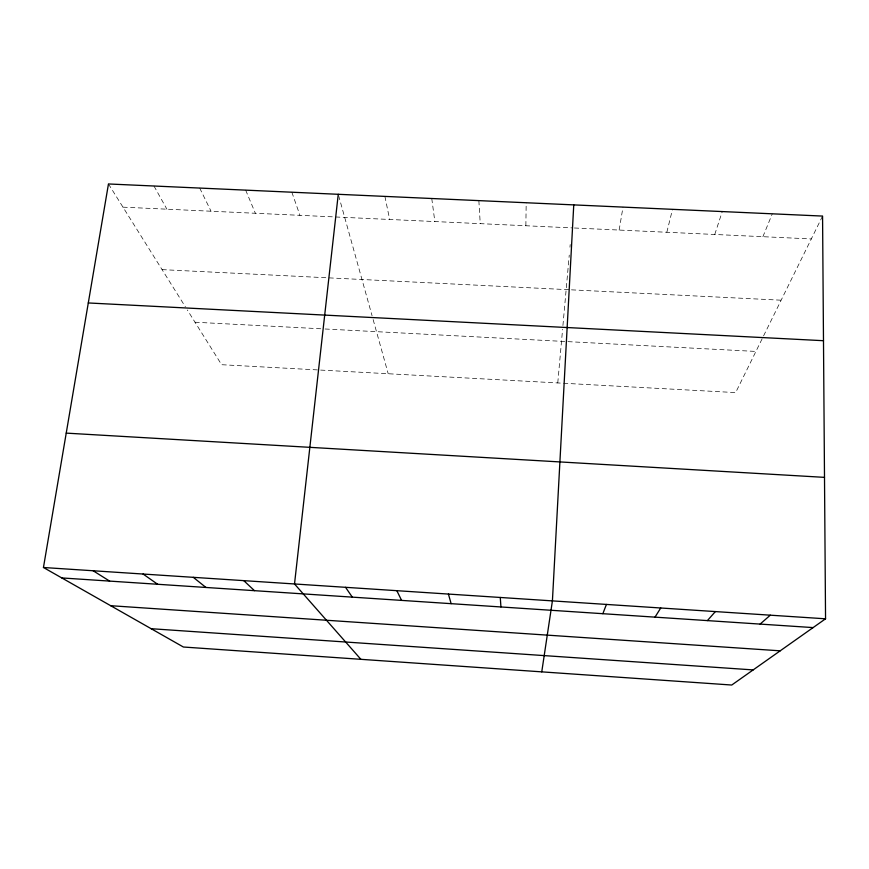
<?xml version="1.0" encoding="UTF-8"?>
<svg xmlns="http://www.w3.org/2000/svg" width="869" height="869" viewBox="0 0 869 869"><rect width="100%" height="100%" fill="white"/><g stroke="black" fill="none" stroke-linecap="round" stroke-linejoin="round"><path stroke-width="0.65" stroke-dasharray="4.34 3.26" d="M525.864 225.755L526.19 202.749M557.768 382.947L562.591 329.318M562.927 325.538L569.249 255.106M569.955 247.198L570.194 244.569M619.141 230.068L623.008 207.104M666.827 232.262L672.508 209.331M714.752 234.478L722.269 211.569M762.906 236.705L772.291 213.817M822.563 216.077L735.652 392.592L221.606 364.708L187.367 310.005M122.974 207.159L571.693 227.874M574.409 227.993L811.309 238.932M162.079 269.629L570.151 289.779M571.476 289.844L781.144 300.196M195.014 322.225L323.724 328.927M325.082 328.993L755.921 351.434M108.462 183.967L185.358 306.811M153.976 186.009L166.902 209.19M199.707 188.073L211.037 211.221M245.666 190.137L255.377 213.274M291.854 192.212L299.935 215.327M338.617 195.579L372.073 315.751M373.127 319.564L388.204 373.746M384.902 196.394L389.66 219.466M431.763 198.501L434.848 221.552M478.862 200.62L480.242 223.648"/><path stroke-width="1.3" d="M573.757 204.888L552.412 600.881L541.756 671.867M338.258 194.298L294.515 583.968L360.885 659.321M43.45 567.5L108.462 183.967L822.563 216.077L825.55 618.804L731.741 685.033L183.381 647.014L43.45 567.5L825.55 618.804M602.858 613.688L606.421 604.422M654.998 617.142L660.744 607.985M707.409 620.596L715.372 611.57M760.114 624.083L770.303 615.176M88.29 302.955L823.486 340.702M66.229 433.12L824.496 477.363M61.818 577.939L813.102 627.592M110.678 605.704L780.199 650.827M151.141 628.7L753.162 669.912M93.135 570.759L109.613 581.089M143.081 574.029L157.658 584.272M193.287 577.331L205.942 587.455M243.765 580.633L254.476 590.67M345.547 587.314L352.293 597.133M396.84 590.681L401.587 600.392M448.415 594.059L451.13 603.662M500.272 597.459L500.935 606.953"/></g></svg>
